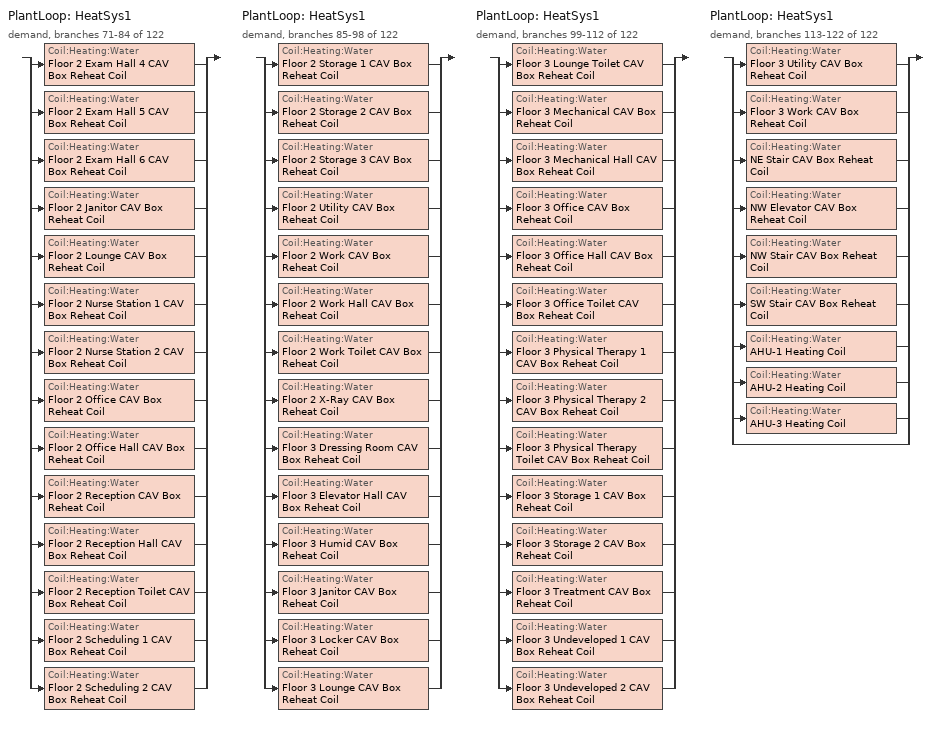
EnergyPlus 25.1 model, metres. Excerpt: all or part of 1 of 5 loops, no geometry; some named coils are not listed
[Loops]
PlantLoop 'HeatSys1'
 demand, branches 71-84 of 122: split
  | Coil:Heating:Water 'Floor 2 Exam Hall 4 CAV Box Reheat Coil'
  | Coil:Heating:Water 'Floor 2 Exam Hall 5 CAV Box Reheat Coil'
  | Coil:Heating:Water 'Floor 2 Exam Hall 6 CAV Box Reheat Coil'
  | Coil:Heating:Water 'Floor 2 Janitor CAV Box Reheat Coil'
  | Coil:Heating:Water 'Floor 2 Lounge CAV Box Reheat Coil'
  | Coil:Heating:Water 'Floor 2 Nurse Station 1 CAV Box Reheat Coil'
  | Coil:Heating:Water 'Floor 2 Nurse Station 2 CAV Box Reheat Coil'
  | Coil:Heating:Water 'Floor 2 Office CAV Box Reheat Coil'
  | Coil:Heating:Water 'Floor 2 Office Hall CAV Box Reheat Coil'
  | Coil:Heating:Water 'Floor 2 Reception CAV Box Reheat Coil'
  | Coil:Heating:Water 'Floor 2 Reception Hall CAV Box Reheat Coil'
  | Coil:Heating:Water 'Floor 2 Reception Toilet CAV Box Reheat Coil'
  | Coil:Heating:Water 'Floor 2 Scheduling 1 CAV Box Reheat Coil'
  | Coil:Heating:Water 'Floor 2 Scheduling 2 CAV Box Reheat Coil'
PlantLoop 'HeatSys1'
 demand, branches 85-98 of 122: split
  | Coil:Heating:Water 'Floor 2 Storage 1 CAV Box Reheat Coil'
  | Coil:Heating:Water 'Floor 2 Storage 2 CAV Box Reheat Coil'
  | Coil:Heating:Water 'Floor 2 Storage 3 CAV Box Reheat Coil'
  | Coil:Heating:Water 'Floor 2 Utility CAV Box Reheat Coil'
  | Coil:Heating:Water 'Floor 2 Work CAV Box Reheat Coil'
  | Coil:Heating:Water 'Floor 2 Work Hall CAV Box Reheat Coil'
  | Coil:Heating:Water 'Floor 2 Work Toilet CAV Box Reheat Coil'
  | Coil:Heating:Water 'Floor 2 X-Ray CAV Box Reheat Coil'
  | Coil:Heating:Water 'Floor 3 Dressing Room CAV Box Reheat Coil'
  | Coil:Heating:Water 'Floor 3 Elevator Hall CAV Box Reheat Coil'
  | Coil:Heating:Water 'Floor 3 Humid CAV Box Reheat Coil'
  | Coil:Heating:Water 'Floor 3 Janitor CAV Box Reheat Coil'
  | Coil:Heating:Water 'Floor 3 Locker CAV Box Reheat Coil'
  | Coil:Heating:Water 'Floor 3 Lounge CAV Box Reheat Coil'
PlantLoop 'HeatSys1'
 demand, branches 99-112 of 122: split
  | Coil:Heating:Water 'Floor 3 Lounge Toilet CAV Box Reheat Coil'
  | Coil:Heating:Water 'Floor 3 Mechanical CAV Box Reheat Coil'
  | Coil:Heating:Water 'Floor 3 Mechanical Hall CAV Box Reheat Coil'
  | Coil:Heating:Water 'Floor 3 Office CAV Box Reheat Coil'
  | Coil:Heating:Water 'Floor 3 Office Hall CAV Box Reheat Coil'
  | Coil:Heating:Water 'Floor 3 Office Toilet CAV Box Reheat Coil'
  | Coil:Heating:Water 'Floor 3 Physical Therapy 1 CAV Box Reheat Coil'
  | Coil:Heating:Water 'Floor 3 Physical Therapy 2 CAV Box Reheat Coil'
  | Coil:Heating:Water 'Floor 3 Physical Therapy Toilet CAV Box Reheat Coil'
  | Coil:Heating:Water 'Floor 3 Storage 1 CAV Box Reheat Coil'
  | Coil:Heating:Water 'Floor 3 Storage 2 CAV Box Reheat Coil'
  | Coil:Heating:Water 'Floor 3 Treatment CAV Box Reheat Coil'
  | Coil:Heating:Water 'Floor 3 Undeveloped 1 CAV Box Reheat Coil'
  | Coil:Heating:Water 'Floor 3 Undeveloped 2 CAV Box Reheat Coil'
PlantLoop 'HeatSys1'
 demand, branches 113-122 of 122: split
  | Coil:Heating:Water 'Floor 3 Utility CAV Box Reheat Coil'
  | Coil:Heating:Water 'Floor 3 Work CAV Box Reheat Coil'
  | Coil:Heating:Water 'NE Stair CAV Box Reheat Coil'
  | Coil:Heating:Water 'NW Elevator CAV Box Reheat Coil'
  | Coil:Heating:Water 'NW Stair CAV Box Reheat Coil'
  | Coil:Heating:Water 'SW Stair CAV Box Reheat Coil'
  | Coil:Heating:Water 'AHU-1 Heating Coil'
  | Coil:Heating:Water 'AHU-2 Heating Coil'
  | Coil:Heating:Water 'AHU-3 Heating Coil'
  | bypass
[Coil:Heating:Water] Availability Schedule=Always On Discrete; U-Factor Times Area Value {W/K}=AUTOSIZE; Maximum Water Flow Rate {m3/s}=AUTOSIZE; Performance Input Method=UFactorTimesAreaAndDesignWaterFlowRate; Rated Capacity {W}=AUTOSIZE; Rated Inlet Water Temperature {C}=71.1111; Rated Inlet Air Temperature {C}=16.6; Rated Outlet Water Temperature {C}=48.8889; Rated Outlet Air Temperature {C}=32.2
Floor 2 Exam Hall 4 CAV Box Reheat Coil; Floor 2 Exam Hall 5 CAV Box Reheat Coil; Floor 2 Exam Hall 6 CAV Box Reheat Coil; Floor 2 Janitor CAV Box Reheat Coil; Floor 2 Lounge CAV Box Reheat Coil; Floor 2 Nurse Station 1 CAV Box Reheat Coil; Floor 2 Nurse Station 2 CAV Box Reheat Coil; Floor 2 Office CAV Box Reheat Coil; Floor 2 Office Hall CAV Box Reheat Coil; Floor 2 Reception CAV Box Reheat Coil; Floor 2 Reception Hall CAV Box Reheat Coil; Floor 2 Reception Toilet CAV Box Reheat Coil; Floor 2 Scheduling 1 CAV Box Reheat Coil; Floor 2 Scheduling 2 CAV Box Reheat Coil; Floor 2 Storage 1 CAV Box Reheat Coil; Floor 2 Storage 2 CAV Box Reheat Coil; Floor 2 Storage 3 CAV Box Reheat Coil; Floor 2 Utility CAV Box Reheat Coil; Floor 2 Work CAV Box Reheat Coil; Floor 2 Work Hall CAV Box Reheat Coil; Floor 2 Work Toilet CAV Box Reheat Coil; Floor 2 X-Ray CAV Box Reheat Coil; Floor 3 Dressing Room CAV Box Reheat Coil; Floor 3 Elevator Hall CAV Box Reheat Coil; Floor 3 Humid CAV Box Reheat Coil; Floor 3 Janitor CAV Box Reheat Coil; Floor 3 Locker CAV Box Reheat Coil; Floor 3 Lounge CAV Box Reheat Coil; Floor 3 Lounge Toilet CAV Box Reheat Coil; Floor 3 Mechanical CAV Box Reheat Coil; Floor 3 Mechanical Hall CAV Box Reheat Coil; Floor 3 Office CAV Box Reheat Coil; Floor 3 Office Hall CAV Box Reheat Coil; Floor 3 Office Toilet CAV Box Reheat Coil; Floor 3 Physical Therapy 1 CAV Box Reheat Coil; Floor 3 Physical Therapy 2 CAV Box Reheat Coil; Floor 3 Physical Therapy Toilet CAV Box Reheat Coil; Floor 3 Storage 1 CAV Box Reheat Coil; Floor 3 Storage 2 CAV Box Reheat Coil; Floor 3 Treatment CAV Box Reheat Coil; Floor 3 Undeveloped 1 CAV Box Reheat Coil; Floor 3 Undeveloped 2 CAV Box Reheat Coil; Floor 3 Utility CAV Box Reheat Coil; Floor 3 Work CAV Box Reheat Coil; NE Stair CAV Box Reheat Coil; NW Elevator CAV Box Reheat Coil; NW Stair CAV Box Reheat Coil; SW Stair CAV Box Reheat Coil
[Schedule:Constant]
Always On Discrete: Hourly Value=1
